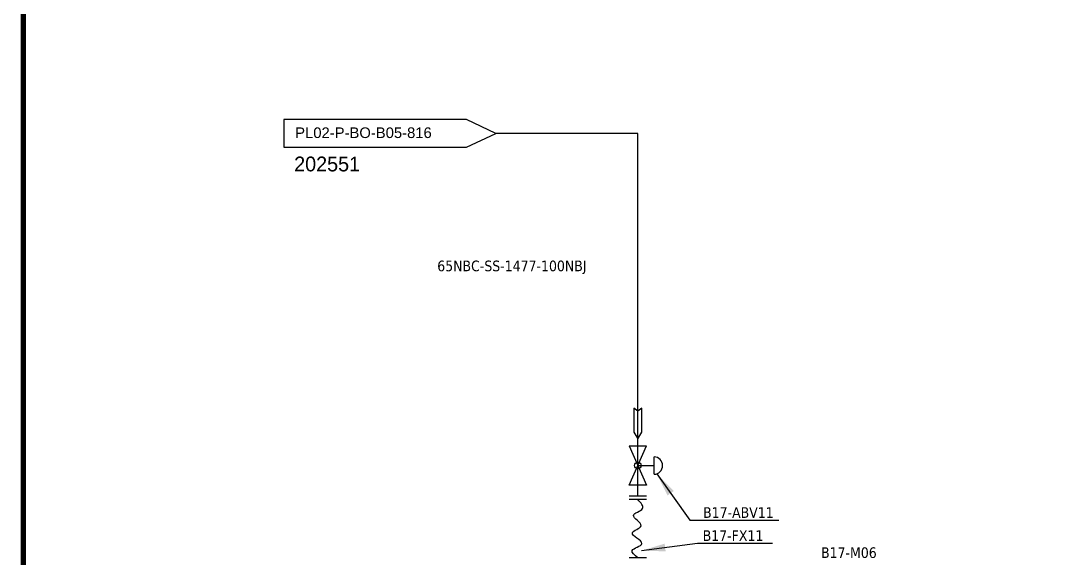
# Model space of a CAD drawing. Header units: millimetres. Extents: x -6314 to 11113, y -129 to 3675.
# Drawn here: x 285 to 1380, y 1297 to 1863 of the extents above; entities that cross this region are included whole.
import ezdxf

# ---------------------------------------------------------------- set-up
doc = ezdxf.new("R2010")
doc.units = ezdxf.units.MM
doc.layers.add('HW LINE', color=1, linetype='Continuous')
doc.layers.add('Reference', color=6, linetype='Continuous')
doc.layers.add('TITLE TEXT', color=7, linetype='Continuous', lineweight=20)
doc.dimstyles.new('ISO-25', dxfattribs={"dimtxt": 2.5, "dimasz": 2.5, "dimexe": 1.25, "dimexo": 0.625, "dimtad": 1, "dimtxsty": 'Standard', "dimcen": 2.5, "dimadec": 0, "dimazin": 0, "dimtfac": 1, "dimtmove": 0, "dimatfit": 3, "dimfxl": 1, "dimarcsym": 0})

msp = doc.modelspace()

# ---------------------------------------------------------------- linework, layer by layer
at = {"color": 1}
for p, q in [((934.9, 1744.4), (785.1, 1744.4)), ((934.9, 1463.9), (934.9, 1744.4))]:
    msp.add_line(p, q, dxfattribs=at)
msp.add_line((934.9, 1362.7), (934.9, 1463.9))
at = {"linetype": 'Continuous', "lineweight": -3}
for p, q in [((925.8, 1374), (944, 1415.6)), ((925.8, 1415.6), (944, 1374)), ((925.8, 1415.6), (944, 1415.6)), ((951.9, 1385.7), (951.9, 1403.9)), ((934.9, 1394.8), (951.9, 1394.8)), ((944, 1374), (925.8, 1374)), ((944, 1362.7), (925.8, 1362.7)), ((944, 1358.9), (925.8, 1358.9)), ((944, 1297.7), (925.8, 1297.7))]:
    msp.add_line(p, q, dxfattribs=at)
msp.add_circle((934.9, 1394.8), 3.45)
msp.add_arc((951.9, 1394.8), 9.1, 270, 90, dxfattribs=at)
msp.add_spline([(934.9, 1297.7), (928.9, 1305.3), (939.1, 1312.7), (929.1, 1324), (938.3, 1331.3), (930.2, 1342.3), (939.8, 1349.5), (934.9, 1358.9)], degree=3)
at = {"layer": 'HW LINE'}
msp.add_lwpolyline([(930.8, 1429.9), (934.9, 1423), (939, 1429.9), (939, 1455.3), (934.9, 1451.9), (930.8, 1455.3), (930.8, 1429.9)], close=True, dxfattribs=at)
at = {"layer": 'Reference'}
msp.add_lwpolyline([(754.3, 1758.9), (561.8, 1758.9), (561.8, 1729.8), (754.3, 1729.8), (785.1, 1744.4)], close=True, dxfattribs=at)
at = {"layer": 'TITLE TEXT', "ltscale": 5, "const_width": 5.38}
msp.add_lwpolyline([(5403.4, 3672.2), (5403.4, 53.6), (287.3, 53.6), (287.3, 3672.2)], close=True, dxfattribs=at)

# ---------------------------------------------------------------- texts
at = {"char_height": 11.166, "width": 777.184}
for s, insert, attachment_point in [('{\\fArial|b0|i0|c0|p34;PL02-P-BO-B05-816}', (573.8, 1750.7), 1), ('\\pxt9;{\\fTahoma|b0|i0|c0|p34;65NBC-SS-1477-100NBJ}', (723.5, 1610.5), 1), ('{\\fTahoma|b0|i0|c0|p34;B17-ABV11}', (1078, 1350.9), 3), ('{\\fTahoma|b0|i0|c0|p34;B17-FX11}', (1003.2, 1326.6), 1), ('{\\fTahoma|b0|i0|c0|p34;B17-M06}', (1186.6, 1308.7), 3)]:
    msp.add_mtext(s, dxfattribs=dict(at, insert=insert, attachment_point=attachment_point))
at = {"layer": 'Reference', "insert": (572.7, 1720), "char_height": 15.57, "attachment_point": 1}
msp.add_mtext_dynamic_manual_height_columns('202551', width=393.671, gutter_width=12.5, heights=[0], dxfattribs=at)

# ---------------------------------------------------------------- leaders
at = {"linetype": 'Continuous', "lineweight": -3}
for points in [[(954.9, 1386), (989.7, 1337.4), (1083.4, 1337.4)], [(938.9, 1305.2), (997.9, 1313.1), (1076.9, 1313.1)]]:
    msp.add_leader(points, dimstyle='ISO-25', override={"dimscale": 10, "dimtad": 0}, dxfattribs=at)

doc.saveas('drawing.dxf')
